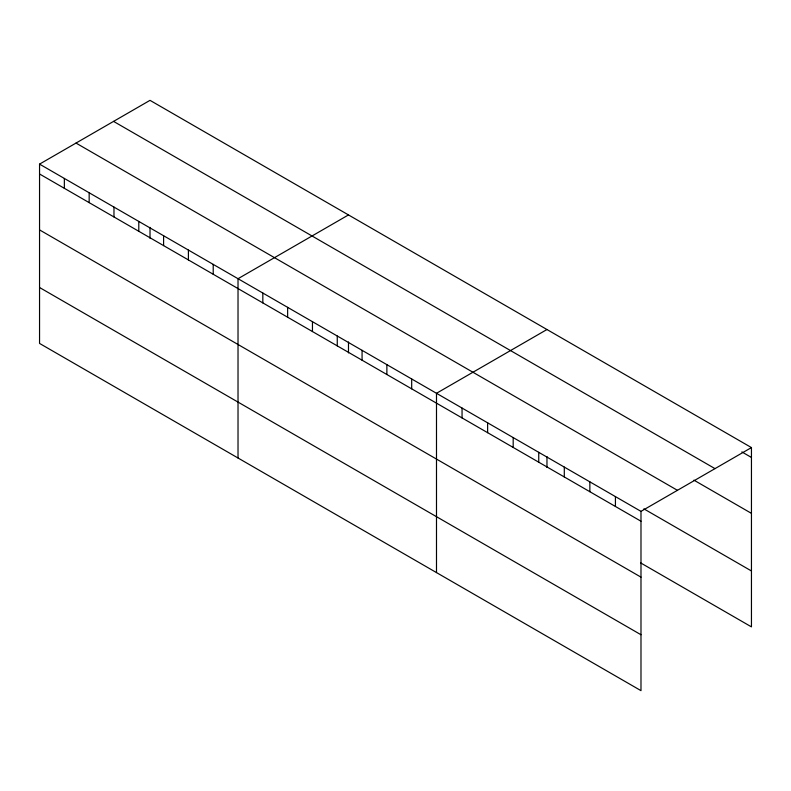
<?xml version="1.0" encoding="UTF-8"?>
<svg xmlns="http://www.w3.org/2000/svg" width="791" height="791" viewBox="0 0 791 791"><rect width="100%" height="100%" fill="white"/><g stroke="black" fill="none" stroke-linecap="round" stroke-linejoin="round"><path stroke-width="1.19" d="M39.55 164.123L640.987 511.362L640.987 690.652L39.55 343.423L39.55 164.123L150.013 100.348L751.45 447.577L751.45 626.877L640.69 562.925M348.485 214.934L238.022 278.709L238.022 458.009M546.967 329.521L436.494 393.295L436.494 572.595M640.987 511.362L751.45 447.577M741.869 451.918L751.45 457.455M113.558 121.389L714.995 468.628M693.934 480.157L751.45 513.359M76.005 143.072L677.442 490.311M643.884 508.86L751.45 570.964M39.55 173.99L640.987 521.229M39.55 229.904L640.987 577.143M39.55 287.509L640.987 634.748M615.428 496.6L615.428 506.467M589.859 481.838L589.859 491.715M564.299 467.085L564.299 476.953M546.967 456.555L546.967 467.491M538.74 452.323L538.74 462.201M513.181 437.571L513.181 447.439M487.622 422.809L487.622 432.687M462.053 408.057L462.053 417.925M411.686 378.978L411.686 388.846M386.878 364.651L386.878 374.519M362.07 350.324L362.07 360.202M348.485 341.969L348.485 352.905M337.263 336.007L337.263 345.875M312.455 321.68L312.455 331.548M287.637 307.353L287.637 317.231M262.83 293.036L262.83 302.904M213.214 264.382L213.214 274.259M188.406 250.065L188.406 259.932M163.599 235.738L163.599 245.606M150.013 227.383L150.013 238.318M138.791 221.411L138.791 231.288M113.973 207.094L113.973 216.961M89.165 192.767L89.165 202.644M64.358 178.45L64.358 188.317"/></g></svg>
